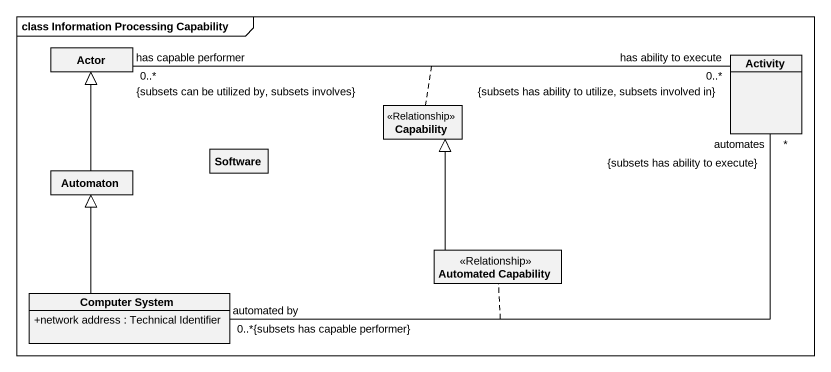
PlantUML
@startuml
mainframe class Information Processing Capability
hide circle
hide empty members
skinparam classAttributeIconSize 0
class "Actor" as Actor_
class Activity
class Capability <<Relationship>>
class Software
class Automaton
class "Automated Capability" as Automated_Capability <<Relationship>>
class "Computer System" as Computer_System {
  +network address : Technical Identifier
}
Actor_ "has capable performer\n0..*\n{subsets can be utilized by, subsets involves}" -right- "has ability to execute\n0..*\n{subsets has ability to utilize, subsets involved in}" Activity
(Actor_, Activity) .. Capability
Automaton -up-|> Actor_
Automated_Capability -up-|> Capability
Computer_System "automated by\n0..*\n{subsets has capable performer}" -right- "automates\n*\n{subsets has ability to execute}" Activity
(Computer_System, Activity) .. Automated_Capability
Computer_System -up-|> Automaton
@enduml
